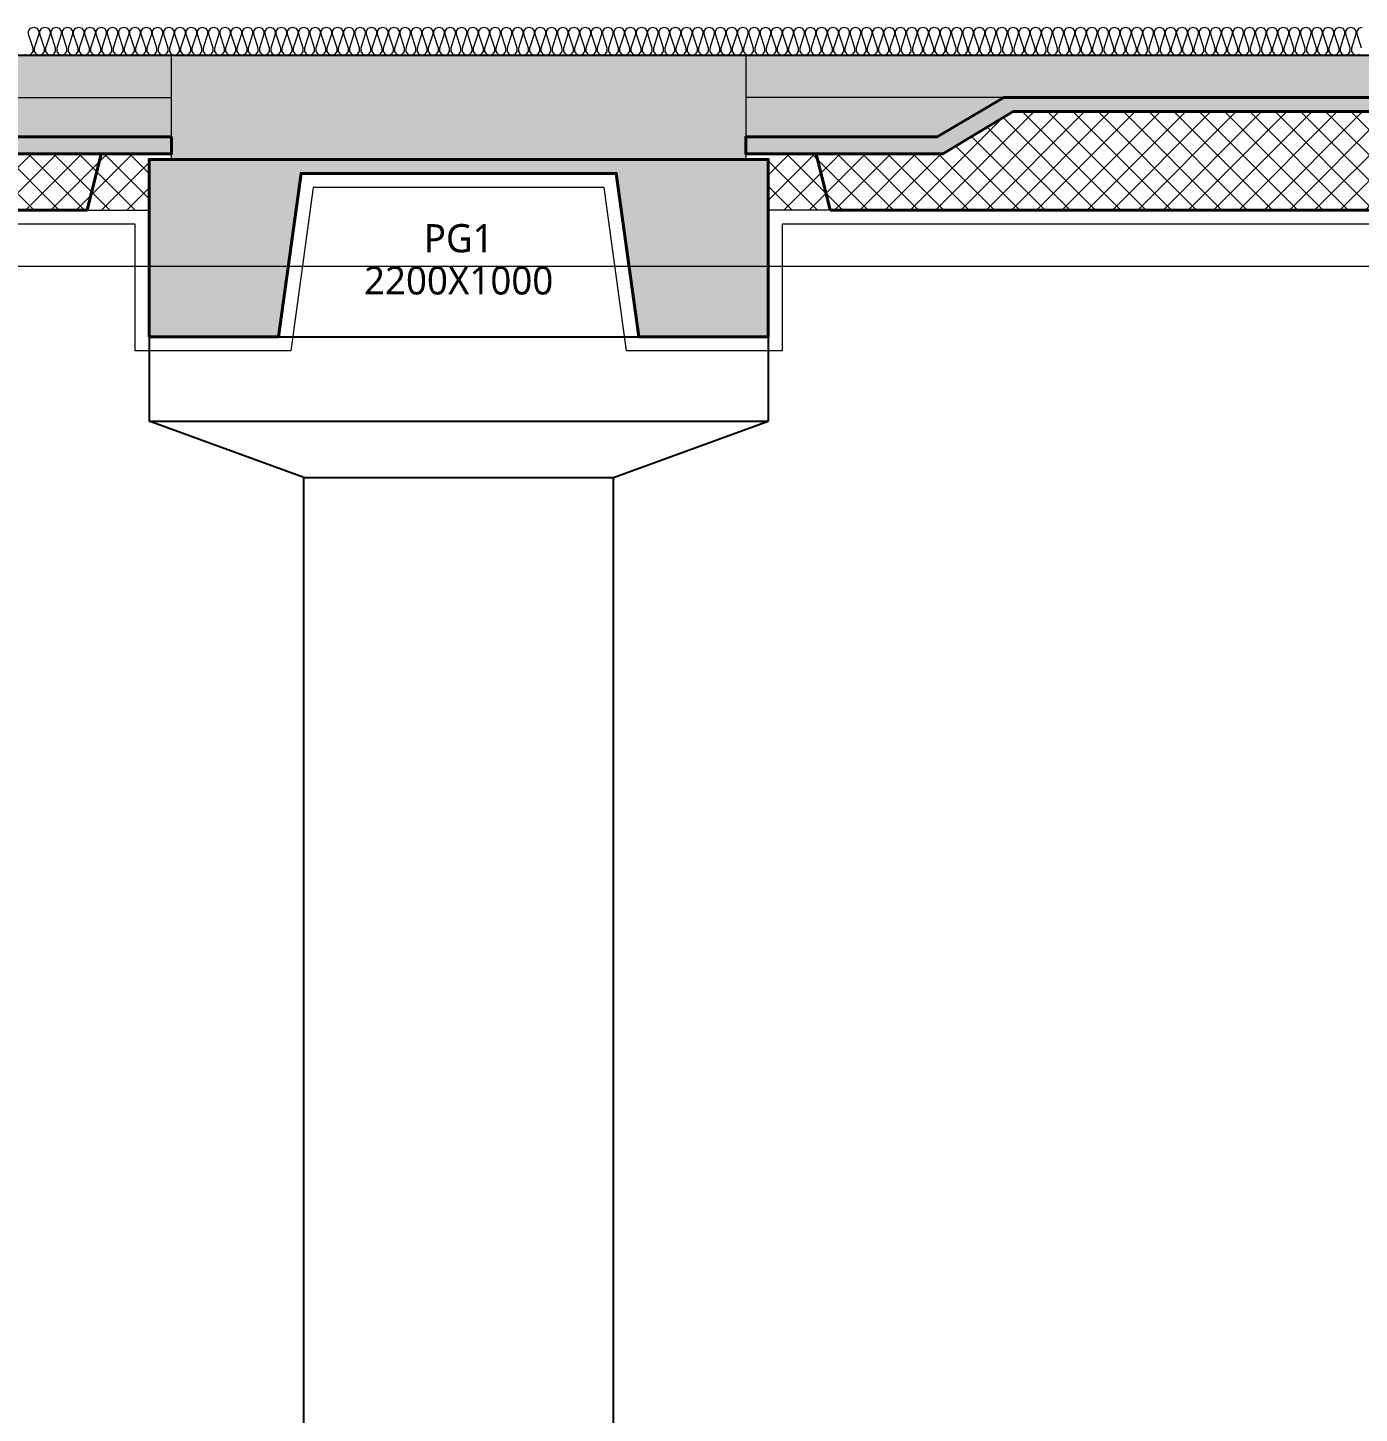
# Model space of a CAD drawing. Header units: millimetres. Extents: x 0 to 420000, y 0 to 297000.
# Drawn here: x 187481 to 192213, y 173424 to 178348 of the extents above; entities that cross this region are included whole.
import ezdxf
from ezdxf.enums import TextEntityAlignment as Align

# ---------------------------------------------------------------- set-up
doc = ezdxf.new("R2010")
doc.units = ezdxf.units.MM
doc.linetypes.add('CEN', pattern=[62, 60, -1, 0, -1])
for name, color, linetype, lineweight in [('A-AXIS-LINE', 1, 'CEN', 15), ('A-CONC-LIN1', 2, 'Continuous', 40), ('A-CONC-LIN2', 7, 'Continuous', 25), ('A-ELEV-LIN2', 7, 'Continuous', 25), ('A-XXXX-INSL1', 15, 'Continuous', 18), ('A-XXXX-INSL2', 8, 'Continuous', 18)]:
    doc.layers.add(name, color=color, linetype=linetype, lineweight=lineweight)
doc.layers.add('A-CONC-SOLD', color=253, linetype='CEN')
doc.layers.add('A-XXXX-NPLT', color=144, linetype='Continuous', lineweight=15, plot=False)
doc.styles.add('맑은고딕', font='')
doc.styles.get('맑은고딕').set_extended_font_data('Malgun Gothic')

# ---------------------------------------------------------------- blocks, each defined once
blk = doc.blocks.new('axis(220316)')
at = {"layer": 'A-AXIS-LINE', "ltscale": 1000}
blk.add_line((4631788.1, -422118.7), (4955413.1, -422118.7), dxfattribs=at)
blk = doc.blocks.new('PG1')
at = {"layer": 'A-CONC-SOLD'}
h = blk.add_hatch(color=256, dxfattribs=at)
h.dxf.hatch_style = 1
h.paths.add_polyline_path([(4800580.6, -237068.7), (4800580.6, -237438.7), (4802620.6, -237438.7), (4802620.6, -237068.7)])
h = blk.add_hatch(color=256, dxfattribs=at)
h.dxf.hatch_style = 1
h.paths.add_polyline_path([(4800500.6, -238068.7), (4800500.6, -237438.7), (4802700.6, -237438.7), (4802700.6, -238068.7), (4802240.6, -238068.7), (4802160.6, -237488.7), (4801040.6, -237488.7), (4800960.6, -238068.7)])
at = {"layer": 'A-CONC-LIN1'}
blk.add_lwpolyline([(4800500.6, -238068.7), (4800500.6, -237438.7), (4802700.6, -237438.7), (4802700.6, -238068.7), (4802240.6, -238068.7), (4802160.6, -237488.7), (4801040.6, -237488.7), (4800960.6, -238068.7), (4800500.6, -238068.7)], dxfattribs=at)
at = {"layer": 'A-CONC-LIN2'}
blk.add_line((4800580.6, -237068.7), (4802620.6, -237068.7), dxfattribs=at)
at = {"layer": 'A-XXXX-NPLT'}
blk.add_lwpolyline([(4802700.6, -238068.7), (4800500.6, -238068.7), (4800500.6, -237438.7), (4800580.6, -237438.7), (4800580.6, -237068.7), (4802620.6, -237068.7), (4802620.6, -237438.7), (4802700.6, -237438.7)], close=True, dxfattribs=at)
at = {"layer": 'A-XXXX-NPLT', "style": '맑은고딕'}
for s, p in [('PG1', (4801600.6, -237718.7)), ('2200X1000', (4801600.6, -237868.7))]:
    blk.add_text(s, height=100, dxfattribs=at).set_placement(p, align=Align.MIDDLE)
blk = doc.blocks.new('PS2(횡)')
at = {"layer": 'A-CONC-SOLD'}
h = blk.add_hatch(color=256, dxfattribs=at)
h.dxf.hatch_style = 1
h.paths.add_polyline_path([(1020, 0), (1020, -290), (1700, -290), (1937.4, -150), (9062.6, -150), (9300, -290), (9980, -290), (9980, 0)])
h = blk.add_hatch(color=256, dxfattribs=at)
h.dxf.hatch_style = 1
h.paths.add_polyline_path([(9980, -290), (9980, -350), (9280, -350), (9030, -200), (1970, -200), (1720, -350), (1020, -350), (1020, -290), (1700, -290), (1937.4, -150), (9062.6, -150), (9300, -290)])
at = {"layer": 'A-XXXX-INSL2'}
h = blk.add_hatch(dxfattribs=at)
h.set_pattern_fill('ANSI37', color=256, scale=20)
h.set_pattern_definition([(45, (-244012.5, -188500), (-44.90128, 44.90128), []), (135, (-244012.5, -188500), (-44.90128, -44.90128), [])])
h.paths.add_polyline_path([(1100, -550), (9900, -550), (9900, -350), (9280, -350), (9030, -200), (1970, -200), (1720, -350), (1100, -350)])
at = {"layer": 'A-CONC-LIN1', "color": 2}
for p, q in [((1320, -550), (1270, -350)), ((9680, -550), (9730, -350)), ((1320, -550), (9680, -550))]:
    blk.add_line(p, q, dxfattribs=at)
blk.add_lwpolyline([(9980, -290), (9980, -350), (9280, -350), (9030, -200), (1970, -200), (1720, -350), (1020, -350), (1020, -290), (1700, -290), (1937.4, -150), (9062.6, -150), (9300, -290)], close=True, dxfattribs=at)
at = {"layer": 'A-CONC-LIN2'}
blk.add_line((1020, 0), (9980, 0), dxfattribs=at)
at = {"layer": 'A-XXXX-INSL2'}
for p, q in [((1320, -550), (1100, -550)), ((9680, -550), (9900, -550))]:
    blk.add_line(p, q, dxfattribs=at)
at = {"layer": 'A-XXXX-NPLT'}
for p, q in [((1937.4, -150), (1020, -150)), ((9062.6, -150), (9980, -150))]:
    blk.add_line(p, q, dxfattribs=at)
at = {"layer": 'A-XXXX-NPLT', "style": '맑은고딕'}
blk.add_text('PS2', height=100, dxfattribs=at).set_placement((5500, -75), align=Align.MIDDLE)
blk = doc.blocks.new('횡3층')
at = {"layer": 'A-ELEV-LIN2'}
for p, q in [((4789500.6, -238318.7), (4791700.6, -238318.7)), ((4789500.6, -238318.7), (4789500.6, -238618.7)), ((4791700.6, -238318.7), (4791700.6, -238618.7)), ((4789500.6, -238618.7), (4791700.6, -238618.7)), ((4790050.6, -238818.7), (4789500.6, -238618.7)), ((4791150.6, -238818.7), (4791700.6, -238618.7)), ((4790050.6, -238818.7), (4791150.6, -238818.7)), ((4790050.6, -247068.7), (4790050.6, -238818.7)), ((4791150.6, -247068.7), (4791150.6, -238818.7))]:
    blk.add_line(p, q, dxfattribs=at)
at = {"layer": 'A-XXXX-INSL1'}
blk.add_lwpolyline([(4800450.6, -237918.7), (4791750.6, -237918.7), (4791750.6, -238368.7), (4791197, -238368.7), (4791117, -237788.7), (4790084.1, -237788.7), (4790004.1, -238368.7), (4789450.6, -238368.7), (4789450.6, -237918.7), (4780750.6, -237918.7), (4780750.6, -238368.7), (4780197, -238368.7), (4780117, -237788.7), (4779084.1, -237788.7), (4779004.1, -238368.7), (4778450.6, -238368.7), (4778450.6, -237918.7), (4769750.6, -237918.7)], dxfattribs=at)
at = {"layer": 'A-XXXX-INSL2'}
for points in [[(4789059.6, -237314.7), (4789070.6, -237318.7), (4789081.6, -237314.7), (4789088.6, -237304.7), (4789088.6, -237293.7), (4789072.6, -237243.7), (4789072.6, -237232.7), (4789079.6, -237222.7), (4789090.6, -237218.7), (4789101.6, -237222.7), (4789108.6, -237232.7), (4789108.6, -237243.7), (4789092.6, -237293.7), (4789092.6, -237304.7), (4789099.6, -237314.7), (4789110.6, -237318.7), (4789121.6, -237314.7), (4789128.6, -237304.7), (4789128.6, -237293.7), (4789112.6, -237243.7), (4789112.6, -237232.7), (4789119.6, -237222.7), (4789130.6, -237218.7), (4789141.6, -237222.7), (4789148.6, -237232.7), (4789148.6, -237243.7), (4789132.6, -237293.7), (4789132.6, -237304.7), (4789139.6, -237314.7), (4789150.6, -237318.7), (4789161.6, -237314.7), (4789168.6, -237304.7), (4789168.6, -237293.7), (4789152.6, -237243.7), (4789152.6, -237232.7), (4789159.6, -237222.7), (4789170.6, -237218.7), (4789181.6, -237222.7), (4789188.6, -237232.7), (4789188.6, -237243.7), (4789172.6, -237293.7), (4789172.6, -237304.7), (4789179.6, -237314.7), (4789190.6, -237318.7), (4789201.6, -237314.7), (4789208.6, -237304.7), (4789208.6, -237293.7), (4789192.6, -237243.7), (4789192.6, -237232.7), (4789199.6, -237222.7), (4789210.6, -237218.7), (4789221.6, -237222.7), (4789228.6, -237232.7), (4789228.6, -237243.7), (4789212.6, -237293.7), (4789212.6, -237304.7), (4789219.6, -237314.7), (4789230.6, -237318.7), (4789241.6, -237314.7), (4789248.6, -237304.7), (4789248.6, -237293.7), (4789232.6, -237243.7), (4789232.6, -237232.7), (4789239.6, -237222.7), (4789250.6, -237218.7), (4789261.6, -237222.7), (4789268.6, -237232.7), (4789268.6, -237243.7), (4789252.6, -237293.7), (4789252.6, -237304.7), (4789259.6, -237314.7), (4789270.6, -237318.7), (4789281.6, -237314.7), (4789288.6, -237304.7), (4789288.6, -237293.7), (4789272.6, -237243.7), (4789272.6, -237232.7), (4789279.6, -237222.7), (4789290.6, -237218.7), (4789301.6, -237222.7), (4789308.6, -237232.7), (4789308.6, -237243.7), (4789292.6, -237293.7), (4789292.6, -237304.7), (4789299.6, -237314.7), (4789310.6, -237318.7), (4789321.6, -237314.7), (4789328.6, -237304.7), (4789328.6, -237293.7), (4789312.6, -237243.7), (4789312.6, -237232.7), (4789319.6, -237222.7), (4789330.6, -237218.7), (4789341.6, -237222.7), (4789348.6, -237232.7), (4789348.6, -237243.7), (4789332.6, -237293.7), (4789332.6, -237304.7), (4789339.6, -237314.7), (4789350.6, -237318.7), (4789361.6, -237314.7), (4789368.6, -237304.7), (4789368.6, -237293.7), (4789352.6, -237243.7), (4789352.6, -237232.7), (4789359.6, -237222.7), (4789370.6, -237218.7), (4789381.6, -237222.7), (4789388.6, -237232.7), (4789388.6, -237243.7), (4789372.6, -237293.7), (4789372.6, -237304.7), (4789379.6, -237314.7), (4789390.6, -237318.7), (4789401.6, -237314.7), (4789408.6, -237304.7), (4789408.6, -237293.7), (4789392.6, -237243.7), (4789392.6, -237232.7), (4789399.6, -237222.7), (4789410.6, -237218.7), (4789421.6, -237222.7), (4789428.6, -237232.7), (4789428.6, -237243.7), (4789412.6, -237293.7), (4789412.6, -237304.7), (4789419.6, -237314.7), (4789430.6, -237318.7), (4789441.6, -237314.7), (4789448.6, -237304.7), (4789448.6, -237293.7), (4789432.6, -237243.7), (4789432.6, -237232.7), (4789439.6, -237222.7), (4789450.6, -237218.7), (4789461.6, -237222.7), (4789468.6, -237232.7), (4789468.6, -237243.7), (4789452.6, -237293.7), (4789452.6, -237304.7), (4789459.6, -237314.7), (4789470.6, -237318.7), (4789481.6, -237314.7), (4789488.6, -237304.7), (4789488.6, -237293.7), (4789472.6, -237243.7), (4789472.6, -237232.7), (4789479.6, -237222.7), (4789490.6, -237218.7), (4789501.6, -237222.7), (4789508.6, -237232.7), (4789508.6, -237243.7), (4789492.6, -237293.7), (4789492.6, -237304.7), (4789499.6, -237314.7), (4789510.6, -237318.7), (4789521.6, -237314.7), (4789528.6, -237304.7), (4789528.6, -237293.7), (4789512.6, -237243.7), (4789512.6, -237232.7), (4789519.6, -237222.7), (4789530.6, -237218.7), (4789541.6, -237222.7), (4789548.6, -237232.7), (4789548.6, -237243.7), (4789532.6, -237293.7), (4789532.6, -237304.7), (4789539.6, -237314.7), (4789550.6, -237318.7), (4789561.6, -237314.7), (4789568.6, -237304.7), (4789568.6, -237293.7), (4789552.6, -237243.7), (4789552.6, -237232.7), (4789559.6, -237222.7), (4789570.6, -237218.7), (4789581.6, -237222.7), (4789588.6, -237232.7), (4789588.6, -237243.7), (4789572.6, -237293.7), (4789572.6, -237304.7), (4789579.6, -237314.7), (4789590.6, -237318.7), (4789601.6, -237314.7), (4789608.6, -237304.7), (4789608.6, -237293.7), (4789592.6, -237243.7), (4789592.6, -237232.7), (4789599.6, -237222.7), (4789610.6, -237218.7), (4789621.6, -237222.7), (4789628.6, -237232.7), (4789628.6, -237243.7), (4789612.6, -237293.7), (4789612.6, -237304.7), (4789619.6, -237314.7), (4789630.6, -237318.7), (4789641.6, -237314.7), (4789648.6, -237304.7), (4789648.6, -237293.7), (4789632.6, -237243.7), (4789632.6, -237232.7), (4789639.6, -237222.7), (4789650.6, -237218.7), (4789661.6, -237222.7), (4789668.6, -237232.7), (4789668.6, -237243.7), (4789652.6, -237293.7), (4789652.6, -237304.7), (4789659.6, -237314.7), (4789670.6, -237318.7), (4789681.6, -237314.7), (4789688.6, -237304.7), (4789688.6, -237293.7), (4789672.6, -237243.7), (4789672.6, -237232.7), (4789679.6, -237222.7), (4789690.6, -237218.7), (4789701.6, -237222.7), (4789708.6, -237232.7), (4789708.6, -237243.7), (4789692.6, -237293.7), (4789692.6, -237304.7), (4789699.6, -237314.7), (4789710.6, -237318.7), (4789721.6, -237314.7), (4789728.6, -237304.7), (4789728.6, -237293.7), (4789712.6, -237243.7), (4789712.6, -237232.7), (4789719.6, -237222.7), (4789730.6, -237218.7), (4789741.6, -237222.7), (4789748.6, -237232.7), (4789748.6, -237243.7), (4789732.6, -237293.7), (4789732.6, -237304.7), (4789739.6, -237314.7), (4789750.6, -237318.7), (4789761.6, -237314.7), (4789768.6, -237304.7), (4789768.6, -237293.7), (4789752.6, -237243.7), (4789752.6, -237232.7), (4789759.6, -237222.7), (4789770.6, -237218.7), (4789781.6, -237222.7), (4789788.6, -237232.7), (4789788.6, -237243.7), (4789772.6, -237293.7), (4789772.6, -237304.7), (4789779.6, -237314.7), (4789790.6, -237318.7), (4789801.6, -237314.7), (4789808.6, -237304.7), (4789808.6, -237293.7), (4789792.6, -237243.7), (4789792.6, -237232.7), (4789799.6, -237222.7), (4789810.6, -237218.7), (4789821.6, -237222.7), (4789828.6, -237232.7), (4789828.6, -237243.7), (4789812.6, -237293.7), (4789812.6, -237304.7), (4789819.6, -237314.7), (4789830.6, -237318.7), (4789841.6, -237314.7), (4789848.6, -237304.7), (4789848.6, -237293.7), (4789832.6, -237243.7), (4789832.6, -237232.7), (4789839.6, -237222.7), (4789850.6, -237218.7), (4789861.6, -237222.7), (4789868.6, -237232.7), (4789868.6, -237243.7), (4789852.6, -237293.7), (4789852.6, -237304.7), (4789859.6, -237314.7), (4789870.6, -237318.7), (4789881.6, -237314.7), (4789888.6, -237304.7), (4789888.6, -237293.7), (4789872.6, -237243.7), (4789872.6, -237232.7), (4789879.6, -237222.7), (4789890.6, -237218.7), (4789901.6, -237222.7), (4789908.6, -237232.7), (4789908.6, -237243.7), (4789892.6, -237293.7), (4789892.6, -237304.7), (4789899.6, -237314.7), (4789910.6, -237318.7), (4789921.6, -237314.7), (4789928.6, -237304.7), (4789928.6, -237293.7), (4789912.6, -237243.7), (4789912.6, -237232.7), (4789919.6, -237222.7), (4789930.6, -237218.7), (4789941.6, -237222.7), (4789948.6, -237232.7), (4789948.6, -237243.7), (4789932.6, -237293.7), (4789932.6, -237304.7), (4789939.6, -237314.7), (4789950.6, -237318.7), (4789961.6, -237314.7), (4789968.6, -237304.7), (4789968.6, -237293.7), (4789952.6, -237243.7), (4789952.6, -237232.7), (4789959.6, -237222.7), (4789970.6, -237218.7), (4789981.6, -237222.7), (4789988.6, -237232.7), (4789988.6, -237243.7), (4789972.6, -237293.7), (4789972.6, -237304.7), (4789979.6, -237314.7), (4789990.6, -237318.7), (4790001.6, -237314.7), (4790008.6, -237304.7), (4790008.6, -237293.7), (4789992.6, -237243.7), (4789992.6, -237232.7), (4789999.6, -237222.7), (4790010.6, -237218.7), (4790021.6, -237222.7), (4790028.6, -237232.7), (4790028.6, -237243.7), (4790012.6, -237293.7), (4790012.6, -237304.7), (4790019.6, -237314.7), (4790030.6, -237318.7), (4790041.6, -237314.7), (4790048.6, -237304.7), (4790048.6, -237293.7), (4790032.6, -237243.7), (4790032.6, -237232.7), (4790039.6, -237222.7), (4790050.6, -237218.7), (4790061.6, -237222.7), (4790068.6, -237232.7), (4790068.6, -237243.7), (4790052.6, -237293.7), (4790052.6, -237304.7), (4790059.6, -237314.7), (4790070.6, -237318.7), (4790081.6, -237314.7), (4790088.6, -237304.7), (4790088.6, -237293.7), (4790072.6, -237243.7), (4790072.6, -237232.7), (4790079.6, -237222.7), (4790090.6, -237218.7), (4790101.6, -237222.7), (4790108.6, -237232.7), (4790108.6, -237243.7), (4790092.6, -237293.7), (4790092.6, -237304.7), (4790099.6, -237314.7), (4790110.6, -237318.7), (4790121.6, -237314.7), (4790128.6, -237304.7), (4790128.6, -237293.7), (4790112.6, -237243.7), (4790112.6, -237232.7), (4790119.6, -237222.7), (4790130.6, -237218.7), (4790141.6, -237222.7), (4790148.6, -237232.7), (4790148.6, -237243.7), (4790132.6, -237293.7), (4790132.6, -237304.7), (4790139.6, -237314.7), (4790150.6, -237318.7), (4790161.6, -237314.7), (4790168.6, -237304.7), (4790168.6, -237293.7), (4790152.6, -237243.7), (4790152.6, -237232.7), (4790159.6, -237222.7), (4790170.6, -237218.7), (4790181.6, -237222.7), (4790188.6, -237232.7), (4790188.6, -237243.7), (4790172.6, -237293.7), (4790172.6, -237304.7), (4790179.6, -237314.7), (4790190.6, -237318.7), (4790201.6, -237314.7), (4790208.6, -237304.7), (4790208.6, -237293.7), (4790192.6, -237243.7), (4790192.6, -237232.7), (4790199.6, -237222.7), (4790210.6, -237218.7), (4790221.6, -237222.7), (4790228.6, -237232.7), (4790228.6, -237243.7), (4790212.6, -237293.7), (4790212.6, -237304.7), (4790219.6, -237314.7), (4790230.6, -237318.7), (4790241.6, -237314.7), (4790248.6, -237304.7), (4790248.6, -237293.7), (4790232.6, -237243.7), (4790232.6, -237232.7), (4790239.6, -237222.7), (4790250.6, -237218.7), (4790261.6, -237222.7), (4790268.6, -237232.7), (4790268.6, -237243.7), (4790252.6, -237293.7), (4790252.6, -237304.7), (4790259.6, -237314.7), (4790270.6, -237318.7), (4790281.6, -237314.7), (4790288.6, -237304.7), (4790288.6, -237293.7), (4790272.6, -237243.7), (4790272.6, -237232.7), (4790279.6, -237222.7), (4790290.6, -237218.7), (4790301.6, -237222.7), (4790308.6, -237232.7), (4790308.6, -237243.7), (4790292.6, -237293.7), (4790292.6, -237304.7), (4790299.6, -237314.7), (4790310.6, -237318.7), (4790321.6, -237314.7), (4790328.6, -237304.7), (4790328.6, -237293.7), (4790312.6, -237243.7), (4790312.6, -237232.7), (4790319.6, -237222.7), (4790330.6, -237218.7), (4790341.6, -237222.7), (4790348.6, -237232.7), (4790348.6, -237243.7), (4790332.6, -237293.7), (4790332.6, -237304.7), (4790339.6, -237314.7), (4790350.6, -237318.7), (4790361.6, -237314.7), (4790368.6, -237304.7), (4790368.6, -237293.7), (4790352.6, -237243.7), (4790352.6, -237232.7), (4790359.6, -237222.7), (4790370.6, -237218.7), (4790381.6, -237222.7), (4790388.6, -237232.7), (4790388.6, -237243.7), (4790372.6, -237293.7), (4790372.6, -237304.7), (4790379.6, -237314.7), (4790390.6, -237318.7), (4790401.6, -237314.7), (4790408.6, -237304.7), (4790408.6, -237293.7), (4790392.6, -237243.7), (4790392.6, -237232.7), (4790399.6, -237222.7), (4790410.6, -237218.7), (4790421.6, -237222.7), (4790428.6, -237232.7), (4790428.6, -237243.7), (4790412.6, -237293.7), (4790412.6, -237304.7), (4790419.6, -237314.7), (4790430.6, -237318.7), (4790441.6, -237314.7), (4790448.6, -237304.7), (4790448.6, -237293.7), (4790432.6, -237243.7), (4790432.6, -237232.7), (4790439.6, -237222.7), (4790450.6, -237218.7), (4790461.6, -237222.7), (4790468.6, -237232.7), (4790468.6, -237243.7), (4790452.6, -237293.7), (4790452.6, -237304.7), (4790459.6, -237314.7), (4790470.6, -237318.7), (4790481.6, -237314.7), (4790488.6, -237304.7), (4790488.6, -237293.7), (4790472.6, -237243.7), (4790472.6, -237232.7), (4790479.6, -237222.7), (4790490.6, -237218.7), (4790501.6, -237222.7), (4790508.6, -237232.7), (4790508.6, -237243.7), (4790492.6, -237293.7), (4790492.6, -237304.7), (4790499.6, -237314.7), (4790510.6, -237318.7), (4790521.6, -237314.7), (4790528.6, -237304.7), (4790528.6, -237293.7), (4790512.6, -237243.7), (4790512.6, -237232.7), (4790519.6, -237222.7), (4790530.6, -237218.7), (4790541.6, -237222.7), (4790548.6, -237232.7), (4790548.6, -237243.7), (4790532.6, -237293.7), (4790532.6, -237304.7), (4790539.6, -237314.7), (4790550.6, -237318.7), (4790561.6, -237314.7), (4790568.6, -237304.7), (4790568.6, -237293.7), (4790552.6, -237243.7), (4790552.6, -237232.7), (4790559.6, -237222.7), (4790570.6, -237218.7), (4790581.6, -237222.7), (4790588.6, -237232.7), (4790588.6, -237243.7), (4790572.6, -237293.7), (4790572.6, -237304.7), (4790579.6, -237314.7), (4790590.6, -237318.7), (4790601.6, -237314.7), (4790608.6, -237304.7), (4790608.6, -237293.7), (4790592.6, -237243.7), (4790592.6, -237232.7), (4790599.6, -237222.7), (4790610.6, -237218.7), (4790621.6, -237222.7), (4790628.6, -237232.7), (4790628.6, -237243.7), (4790612.6, -237293.7), (4790612.6, -237304.7), (4790619.6, -237314.7), (4790630.6, -237318.7), (4790641.6, -237314.7), (4790648.6, -237304.7), (4790648.6, -237293.7), (4790632.6, -237243.7), (4790632.6, -237232.7), (4790639.6, -237222.7), (4790650.6, -237218.7), (4790661.6, -237222.7), (4790668.6, -237232.7), (4790668.6, -237243.7), (4790652.6, -237293.7), (4790652.6, -237304.7), (4790659.6, -237314.7), (4790670.6, -237318.7), (4790681.6, -237314.7), (4790688.6, -237304.7), (4790688.6, -237293.7), (4790672.6, -237243.7), (4790672.6, -237232.7), (4790679.6, -237222.7), (4790690.6, -237218.7), (4790701.6, -237222.7), (4790708.6, -237232.7), (4790708.6, -237243.7), (4790692.6, -237293.7), (4790692.6, -237304.7), (4790699.6, -237314.7), (4790710.6, -237318.7), (4790721.6, -237314.7), (4790728.6, -237304.7), (4790728.6, -237293.7), (4790712.6, -237243.7), (4790712.6, -237232.7), (4790719.6, -237222.7), (4790730.6, -237218.7), (4790741.6, -237222.7), (4790748.6, -237232.7), (4790748.6, -237243.7), (4790732.6, -237293.7), (4790732.6, -237304.7), (4790739.6, -237314.7), (4790750.6, -237318.7), (4790761.6, -237314.7), (4790768.6, -237304.7), (4790768.6, -237293.7), (4790752.6, -237243.7), (4790752.6, -237232.7), (4790759.6, -237222.7), (4790770.6, -237218.7), (4790781.6, -237222.7), (4790788.6, -237232.7), (4790788.6, -237243.7), (4790772.6, -237293.7), (4790772.6, -237304.7), (4790779.6, -237314.7), (4790790.6, -237318.7), (4790801.6, -237314.7), (4790808.6, -237304.7), (4790808.6, -237293.7), (4790792.6, -237243.7), (4790792.6, -237232.7), (4790799.6, -237222.7), (4790810.6, -237218.7), (4790821.6, -237222.7), (4790828.6, -237232.7), (4790828.6, -237243.7), (4790812.6, -237293.7), (4790812.6, -237304.7), (4790819.6, -237314.7), (4790830.6, -237318.7), (4790841.6, -237314.7), (4790848.6, -237304.7), (4790848.6, -237293.7), (4790832.6, -237243.7), (4790832.6, -237232.7), (4790839.6, -237222.7), (4790850.6, -237218.7), (4790861.6, -237222.7), (4790868.6, -237232.7), (4790868.6, -237243.7), (4790852.6, -237293.7), (4790852.6, -237304.7), (4790859.6, -237314.7), (4790870.6, -237318.7), (4790881.6, -237314.7), (4790888.6, -237304.7), (4790888.6, -237293.7), (4790872.6, -237243.7), (4790872.6, -237232.7), (4790879.6, -237222.7), (4790890.6, -237218.7), (4790901.6, -237222.7), (4790908.6, -237232.7), (4790908.6, -237243.7), (4790892.6, -237293.7), (4790892.6, -237304.7), (4790899.6, -237314.7), (4790910.6, -237318.7), (4790921.6, -237314.7), (4790928.6, -237304.7), (4790928.6, -237293.7), (4790912.6, -237243.7), (4790912.6, -237232.7), (4790919.6, -237222.7), (4790930.6, -237218.7), (4790941.6, -237222.7), (4790948.6, -237232.7), (4790948.6, -237243.7), (4790932.6, -237293.7), (4790932.6, -237304.7), (4790939.6, -237314.7), (4790950.6, -237318.7), (4790961.6, -237314.7), (4790968.6, -237304.7), (4790968.6, -237293.7), (4790952.6, -237243.7), (4790952.6, -237232.7), (4790959.6, -237222.7), (4790970.6, -237218.7), (4790981.6, -237222.7), (4790988.6, -237232.7), (4790988.6, -237243.7), (4790972.6, -237293.7), (4790972.6, -237304.7), (4790979.6, -237314.7), (4790990.6, -237318.7), (4791001.6, -237314.7), (4791008.6, -237304.7), (4791008.6, -237293.7), (4790992.6, -237243.7), (4790992.6, -237232.7), (4790999.6, -237222.7), (4791010.6, -237218.7), (4791021.6, -237222.7), (4791028.6, -237232.7), (4791028.6, -237243.7), (4791012.6, -237293.7), (4791012.6, -237304.7), (4791019.6, -237314.7), (4791030.6, -237318.7), (4791041.6, -237314.7), (4791048.6, -237304.7), (4791048.6, -237293.7), (4791032.6, -237243.7), (4791032.6, -237232.7), (4791039.6, -237222.7), (4791050.6, -237218.7), (4791061.6, -237222.7), (4791068.6, -237232.7), (4791068.6, -237243.7), (4791052.6, -237293.7), (4791052.6, -237304.7), (4791059.6, -237314.7), (4791070.6, -237318.7), (4791081.6, -237314.7), (4791088.6, -237304.7), (4791088.6, -237293.7), (4791072.6, -237243.7), (4791072.6, -237232.7), (4791079.6, -237222.7), (4791090.6, -237218.7), (4791101.6, -237222.7), (4791108.6, -237232.7), (4791108.6, -237243.7), (4791092.6, -237293.7), (4791092.6, -237304.7), (4791099.6, -237314.7), (4791110.6, -237318.7), (4791121.6, -237314.7), (4791128.6, -237304.7), (4791128.6, -237293.7), (4791112.6, -237243.7), (4791112.6, -237232.7), (4791119.6, -237222.7), (4791130.6, -237218.7), (4791141.6, -237222.7), (4791148.6, -237232.7), (4791148.6, -237243.7), (4791132.6, -237293.7), (4791132.6, -237304.7), (4791139.6, -237314.7), (4791150.6, -237318.7), (4791161.6, -237314.7), (4791168.6, -237304.7), (4791168.6, -237293.7), (4791152.6, -237243.7), (4791152.6, -237232.7), (4791159.6, -237222.7), (4791170.6, -237218.7), (4791181.6, -237222.7), (4791188.6, -237232.7), (4791188.6, -237243.7), (4791172.6, -237293.7), (4791172.6, -237304.7), (4791179.6, -237314.7), (4791190.6, -237318.7), (4791201.6, -237314.7), (4791208.6, -237304.7), (4791208.6, -237293.7), (4791192.6, -237243.7), (4791192.6, -237232.7), (4791199.6, -237222.7), (4791210.6, -237218.7), (4791221.6, -237222.7), (4791228.6, -237232.7), (4791228.6, -237243.7), (4791212.6, -237293.7), (4791212.6, -237304.7), (4791219.6, -237314.7), (4791230.6, -237318.7), (4791241.6, -237314.7), (4791248.6, -237304.7), (4791248.6, -237293.7), (4791232.6, -237243.7), (4791232.6, -237232.7), (4791239.6, -237222.7), (4791250.6, -237218.7), (4791261.6, -237222.7), (4791268.6, -237232.7), (4791268.6, -237243.7), (4791252.6, -237293.7), (4791252.6, -237304.7), (4791259.6, -237314.7), (4791270.6, -237318.7), (4791281.6, -237314.7), (4791288.6, -237304.7), (4791288.6, -237293.7), (4791272.6, -237243.7), (4791272.6, -237232.7), (4791279.6, -237222.7), (4791290.6, -237218.7), (4791301.6, -237222.7), (4791308.6, -237232.7), (4791308.6, -237243.7), (4791292.6, -237293.7), (4791292.6, -237304.7), (4791299.6, -237314.7), (4791310.6, -237318.7), (4791321.6, -237314.7), (4791328.6, -237304.7), (4791328.6, -237293.7), (4791312.6, -237243.7), (4791312.6, -237232.7), (4791319.6, -237222.7), (4791330.6, -237218.7), (4791341.6, -237222.7), (4791348.6, -237232.7), (4791348.6, -237243.7), (4791332.6, -237293.7), (4791332.6, -237304.7), (4791339.6, -237314.7), (4791350.6, -237318.7), (4791361.6, -237314.7), (4791368.6, -237304.7), (4791368.6, -237293.7), (4791352.6, -237243.7), (4791352.6, -237232.7), (4791359.6, -237222.7), (4791370.6, -237218.7), (4791381.6, -237222.7), (4791388.6, -237232.7), (4791388.6, -237243.7), (4791372.6, -237293.7), (4791372.6, -237304.7), (4791379.6, -237314.7), (4791390.6, -237318.7), (4791401.6, -237314.7), (4791408.6, -237304.7), (4791408.6, -237293.7), (4791392.6, -237243.7), (4791392.6, -237232.7), (4791399.6, -237222.7), (4791410.6, -237218.7), (4791421.6, -237222.7), (4791428.6, -237232.7), (4791428.6, -237243.7), (4791412.6, -237293.7), (4791412.6, -237304.7), (4791419.6, -237314.7), (4791430.6, -237318.7), (4791441.6, -237314.7), (4791448.6, -237304.7), (4791448.6, -237293.7), (4791432.6, -237243.7), (4791432.6, -237232.7), (4791439.6, -237222.7), (4791450.6, -237218.7), (4791461.6, -237222.7), (4791468.6, -237232.7), (4791468.6, -237243.7), (4791452.6, -237293.7), (4791452.6, -237304.7), (4791459.6, -237314.7), (4791470.6, -237318.7), (4791481.6, -237314.7), (4791488.6, -237304.7), (4791488.6, -237293.7), (4791472.6, -237243.7), (4791472.6, -237232.7), (4791479.6, -237222.7), (4791490.6, -237218.7), (4791501.6, -237222.7), (4791508.6, -237232.7), (4791508.6, -237243.7), (4791492.6, -237293.7), (4791492.6, -237304.7), (4791499.6, -237314.7), (4791510.6, -237318.7), (4791521.6, -237314.7), (4791528.6, -237304.7), (4791528.6, -237293.7), (4791512.6, -237243.7), (4791512.6, -237232.7), (4791519.6, -237222.7), (4791530.6, -237218.7), (4791541.6, -237222.7), (4791548.6, -237232.7), (4791548.6, -237243.7), (4791532.6, -237293.7), (4791532.6, -237304.7), (4791539.6, -237314.7), (4791550.6, -237318.7), (4791561.6, -237314.7), (4791568.6, -237304.7), (4791568.6, -237293.7), (4791552.6, -237243.7), (4791552.6, -237232.7), (4791559.6, -237222.7), (4791570.6, -237218.7), (4791581.6, -237222.7), (4791588.6, -237232.7), (4791588.6, -237243.7), (4791572.6, -237293.7), (4791572.6, -237304.7), (4791579.6, -237314.7), (4791590.6, -237318.7), (4791601.6, -237314.7), (4791608.6, -237304.7), (4791608.6, -237293.7), (4791592.6, -237243.7), (4791592.6, -237232.7), (4791599.6, -237222.7), (4791610.6, -237218.7), (4791621.6, -237222.7), (4791628.6, -237232.7), (4791628.6, -237243.7), (4791612.6, -237293.7), (4791612.6, -237304.7), (4791619.6, -237314.7), (4791630.6, -237318.7), (4791641.6, -237314.7), (4791648.6, -237304.7), (4791648.6, -237293.7), (4791632.6, -237243.7), (4791632.6, -237232.7), (4791639.6, -237222.7), (4791650.6, -237218.7), (4791661.6, -237222.7), (4791668.6, -237232.7), (4791668.6, -237243.7), (4791652.6, -237293.7), (4791652.6, -237304.7), (4791659.6, -237314.7), (4791670.6, -237318.7), (4791681.6, -237314.7), (4791688.6, -237304.7), (4791688.6, -237293.7), (4791672.6, -237243.7), (4791672.6, -237232.7), (4791679.6, -237222.7), (4791690.6, -237218.7), (4791701.6, -237222.7), (4791708.6, -237232.7), (4791708.6, -237243.7), (4791692.6, -237293.7), (4791692.6, -237304.7), (4791699.6, -237314.7), (4791710.6, -237318.7), (4791721.6, -237314.7), (4791728.6, -237304.7), (4791728.6, -237293.7), (4791712.6, -237243.7), (4791712.6, -237232.7), (4791719.6, -237222.7), (4791730.6, -237218.7), (4791741.6, -237222.7), (4791748.6, -237232.7), (4791748.6, -237243.7), (4791732.6, -237293.7), (4791732.6, -237304.7), (4791739.6, -237314.7), (4791750.6, -237318.7), (4791761.6, -237314.7), (4791768.6, -237304.7), (4791768.6, -237293.7), (4791752.6, -237243.7), (4791752.6, -237232.7), (4791759.6, -237222.7), (4791770.6, -237218.7), (4791781.6, -237222.7), (4791788.6, -237232.7), (4791788.6, -237243.7), (4791772.6, -237293.7), (4791772.6, -237304.7), (4791779.6, -237314.7), (4791790.6, -237318.7), (4791801.6, -237314.7), (4791808.6, -237304.7), (4791808.6, -237293.7), (4791792.6, -237243.7), (4791792.6, -237232.7), (4791799.6, -237222.7), (4791810.6, -237218.7), (4791821.6, -237222.7), (4791828.6, -237232.7), (4791828.6, -237243.7), (4791812.6, -237293.7), (4791812.6, -237304.7), (4791819.6, -237314.7), (4791830.6, -237318.7), (4791841.6, -237314.7), (4791848.6, -237304.7), (4791848.6, -237293.7), (4791832.6, -237243.7), (4791832.6, -237232.7), (4791839.6, -237222.7), (4791850.6, -237218.7), (4791861.6, -237222.7), (4791868.6, -237232.7), (4791868.6, -237243.7), (4791852.6, -237293.7), (4791852.6, -237304.7), (4791859.6, -237314.7), (4791870.6, -237318.7), (4791881.6, -237314.7), (4791888.6, -237304.7), (4791888.6, -237293.7), (4791872.6, -237243.7), (4791872.6, -237232.7), (4791879.6, -237222.7), (4791890.6, -237218.7), (4791901.6, -237222.7), (4791908.6, -237232.7), (4791908.6, -237243.7), (4791892.6, -237293.7), (4791892.6, -237304.7), (4791899.6, -237314.7), (4791910.6, -237318.7), (4791921.6, -237314.7), (4791928.6, -237304.7), (4791928.6, -237293.7), (4791912.6, -237243.7), (4791912.6, -237232.7), (4791919.6, -237222.7), (4791930.6, -237218.7), (4791941.6, -237222.7), (4791948.6, -237232.7), (4791948.6, -237243.7), (4791932.6, -237293.7), (4791932.6, -237304.7), (4791939.6, -237314.7), (4791950.6, -237318.7), (4791961.6, -237314.7), (4791968.6, -237304.7), (4791968.6, -237293.7), (4791952.6, -237243.7), (4791952.6, -237232.7), (4791959.6, -237222.7), (4791970.6, -237218.7), (4791981.6, -237222.7), (4791988.6, -237232.7), (4791988.6, -237243.7), (4791972.6, -237293.7), (4791972.6, -237304.7), (4791979.6, -237314.7), (4791990.6, -237318.7), (4792001.6, -237314.7), (4792008.6, -237304.7), (4792008.6, -237293.7), (4791992.6, -237243.7), (4791992.6, -237232.7), (4791999.6, -237222.7), (4792010.6, -237218.7), (4792021.6, -237222.7), (4792028.6, -237232.7), (4792028.6, -237243.7), (4792012.6, -237293.7), (4792012.6, -237304.7), (4792019.6, -237314.7), (4792030.6, -237318.7), (4792041.6, -237314.7), (4792048.6, -237304.7), (4792048.6, -237293.7), (4792032.6, -237243.7), (4792032.6, -237232.7), (4792039.6, -237222.7), (4792050.6, -237218.7), (4792061.6, -237222.7), (4792068.6, -237232.7), (4792068.6, -237243.7), (4792052.6, -237293.7), (4792052.6, -237304.7), (4792059.6, -237314.7), (4792070.6, -237318.7), (4792081.6, -237314.7), (4792088.6, -237304.7), (4792088.6, -237293.7), (4792072.6, -237243.7), (4792072.6, -237232.7), (4792079.6, -237222.7), (4792090.6, -237218.7), (4792101.6, -237222.7), (4792108.6, -237232.7), (4792108.6, -237243.7), (4792092.6, -237293.7), (4792092.6, -237304.7), (4792099.6, -237314.7), (4792110.6, -237318.7), (4792121.6, -237314.7), (4792128.6, -237304.7), (4792128.6, -237293.7), (4792112.6, -237243.7), (4792112.6, -237232.7), (4792119.6, -237222.7), (4792130.6, -237218.7), (4792141.6, -237222.7), (4792148.6, -237232.7), (4792148.6, -237243.7), (4792132.6, -237293.7), (4792132.6, -237304.7), (4792139.6, -237314.7), (4792150.6, -237318.7), (4792161.6, -237314.7), (4792168.6, -237304.7), (4792168.6, -237293.7), (4792152.6, -237243.7), (4792152.6, -237232.7), (4792159.6, -237222.7), (4792170.6, -237218.7), (4792181.6, -237222.7), (4792188.6, -237232.7), (4792188.6, -237243.7), (4792172.6, -237293.7), (4792172.6, -237304.7), (4792179.6, -237314.7), (4792190.6, -237318.7), (4792201.6, -237314.7), (4792208.6, -237304.7), (4792208.6, -237293.7), (4792192.6, -237243.7), (4792192.6, -237232.7), (4792199.6, -237222.7), (4792210.6, -237218.7), (4792221.6, -237222.7), (4792228.6, -237232.7), (4792228.6, -237243.7), (4792212.6, -237293.7), (4792212.6, -237304.7), (4792219.6, -237314.7), (4792230.6, -237318.7), (4792241.6, -237314.7), (4792248.6, -237304.7), (4792248.6, -237293.7), (4792232.6, -237243.7), (4792232.6, -237232.7), (4792239.6, -237222.7), (4792250.6, -237218.7), (4792261.6, -237222.7), (4792268.6, -237232.7), (4792268.6, -237243.7), (4792252.6, -237293.7), (4792252.6, -237304.7), (4792259.6, -237314.7), (4792270.6, -237318.7), (4792281.6, -237314.7), (4792288.6, -237304.7), (4792288.6, -237293.7), (4792272.6, -237243.7), (4792272.6, -237232.7), (4792279.6, -237222.7), (4792290.6, -237218.7), (4792301.6, -237222.7), (4792308.6, -237232.7), (4792308.6, -237243.7), (4792292.6, -237293.7), (4792292.6, -237304.7), (4792299.6, -237314.7), (4792310.6, -237318.7), (4792321.6, -237314.7), (4792328.6, -237304.7), (4792328.6, -237293.7), (4792312.6, -237243.7), (4792312.6, -237232.7), (4792319.6, -237222.7), (4792330.6, -237218.7), (4792341.6, -237222.7), (4792348.6, -237232.7), (4792348.6, -237243.7), (4792332.6, -237293.7), (4792332.6, -237304.7), (4792339.6, -237314.7), (4792350.6, -237318.7), (4792361.6, -237314.7), (4792368.6, -237304.7), (4792368.6, -237293.7), (4792352.6, -237243.7), (4792352.6, -237232.7), (4792359.6, -237222.7), (4792370.6, -237218.7), (4792381.6, -237222.7), (4792388.6, -237232.7), (4792388.6, -237243.7), (4792372.6, -237293.7), (4792372.6, -237304.7), (4792379.6, -237314.7), (4792390.6, -237318.7), (4792401.6, -237314.7), (4792408.6, -237304.7), (4792408.6, -237293.7), (4792392.6, -237243.7), (4792392.6, -237232.7), (4792399.6, -237222.7), (4792410.6, -237218.7), (4792421.6, -237222.7), (4792428.6, -237232.7), (4792428.6, -237243.7), (4792412.6, -237293.7), (4792412.6, -237304.7), (4792419.6, -237314.7), (4792430.6, -237318.7), (4792441.6, -237314.7), (4792448.6, -237304.7), (4792448.6, -237293.7), (4792432.6, -237243.7), (4792432.6, -237232.7), (4792439.6, -237222.7), (4792450.6, -237218.7), (4792461.6, -237222.7), (4792468.6, -237232.7), (4792468.6, -237243.7), (4792452.6, -237293.7), (4792452.6, -237304.7), (4792459.6, -237314.7), (4792470.6, -237318.7), (4792481.6, -237314.7), (4792488.6, -237304.7), (4792488.6, -237293.7), (4792472.6, -237243.7), (4792472.6, -237232.7), (4792479.6, -237222.7), (4792490.6, -237218.7), (4792501.6, -237222.7), (4792508.6, -237232.7), (4792508.6, -237243.7), (4792492.6, -237293.7), (4792492.6, -237304.7), (4792499.6, -237314.7), (4792510.6, -237318.7), (4792521.6, -237314.7), (4792528.6, -237304.7), (4792528.6, -237293.7), (4792512.6, -237243.7), (4792512.6, -237232.7), (4792519.6, -237222.7), (4792530.6, -237218.7), (4792541.6, -237222.7), (4792548.6, -237232.7), (4792548.6, -237243.7), (4792532.6, -237293.7), (4792532.6, -237304.7), (4792539.6, -237314.7), (4792550.6, -237318.7), (4792561.6, -237314.7), (4792568.6, -237304.7), (4792568.6, -237293.7), (4792552.6, -237243.7), (4792552.6, -237232.7), (4792559.6, -237222.7), (4792570.6, -237218.7), (4792581.6, -237222.7), (4792588.6, -237232.7), (4792588.6, -237243.7), (4792572.6, -237293.7), (4792572.6, -237304.7), (4792579.6, -237314.7), (4792590.6, -237318.7), (4792601.6, -237314.7), (4792608.6, -237304.7), (4792608.6, -237293.7), (4792592.6, -237243.7), (4792592.6, -237232.7), (4792599.6, -237222.7), (4792610.6, -237218.7), (4792621.6, -237222.7), (4792628.6, -237232.7), (4792628.6, -237243.7), (4792612.6, -237293.7), (4792612.6, -237304.7), (4792619.6, -237314.7), (4792630.6, -237318.7), (4792641.6, -237314.7), (4792648.6, -237304.7), (4792648.6, -237293.7), (4792632.6, -237243.7), (4792632.6, -237232.7), (4792639.6, -237222.7), (4792650.6, -237218.7), (4792661.6, -237222.7), (4792668.6, -237232.7), (4792668.6, -237243.7), (4792652.6, -237293.7), (4792652.6, -237304.7), (4792659.6, -237314.7), (4792670.6, -237318.7), (4792681.6, -237314.7), (4792688.6, -237304.7), (4792688.6, -237293.7), (4792672.6, -237243.7), (4792672.6, -237232.7), (4792679.6, -237222.7), (4792690.6, -237218.7), (4792701.6, -237222.7), (4792708.6, -237232.7), (4792708.6, -237243.7), (4792692.6, -237293.7), (4792692.6, -237304.7), (4792699.6, -237314.7), (4792710.6, -237318.7), (4792721.6, -237314.7), (4792728.6, -237304.7), (4792728.6, -237293.7), (4792712.6, -237243.7), (4792712.6, -237232.7), (4792719.6, -237222.7), (4792730.6, -237218.7), (4792741.6, -237222.7), (4792748.6, -237232.7), (4792748.6, -237243.7), (4792732.6, -237293.7), (4792732.6, -237304.7), (4792739.6, -237314.7), (4792750.6, -237318.7), (4792761.6, -237314.7), (4792768.6, -237304.7), (4792768.6, -237293.7), (4792752.6, -237243.7), (4792752.6, -237232.7), (4792759.6, -237222.7), (4792770.6, -237218.7), (4792781.6, -237222.7), (4792788.6, -237232.7), (4792788.6, -237243.7), (4792772.6, -237293.7), (4792772.6, -237304.7), (4792779.6, -237314.7), (4792790.6, -237318.7), (4792801.6, -237314.7), (4792808.6, -237304.7), (4792808.6, -237293.7), (4792792.6, -237243.7), (4792792.6, -237232.7), (4792799.6, -237222.7), (4792810.6, -237218.7), (4792821.6, -237222.7), (4792828.6, -237232.7), (4792828.6, -237243.7), (4792812.6, -237293.7), (4792812.6, -237304.7), (4792819.6, -237314.7), (4792830.6, -237318.7), (4792841.6, -237314.7), (4792848.6, -237304.7), (4792848.6, -237293.7), (4792832.6, -237243.7), (4792832.6, -237232.7), (4792839.6, -237222.7), (4792850.6, -237218.7), (4792861.6, -237222.7), (4792868.6, -237232.7), (4792868.6, -237243.7), (4792852.6, -237293.7), (4792852.6, -237304.7), (4792859.6, -237314.7), (4792870.6, -237318.7), (4792881.6, -237314.7), (4792888.6, -237304.7), (4792888.6, -237293.7), (4792872.6, -237243.7), (4792872.6, -237232.7), (4792879.6, -237222.7), (4792890.6, -237218.7), (4792901.6, -237222.7), (4792908.6, -237232.7), (4792908.6, -237243.7), (4792892.6, -237293.7), (4792892.6, -237304.7), (4792899.6, -237314.7), (4792910.6, -237318.7), (4792921.6, -237314.7), (4792928.6, -237304.7), (4792928.6, -237293.7), (4792912.6, -237243.7), (4792912.6, -237232.7), (4792919.6, -237222.7), (4792930.6, -237218.7), (4792941.6, -237222.7), (4792948.6, -237232.7), (4792948.6, -237243.7), (4792932.6, -237293.7), (4792932.6, -237304.7), (4792939.6, -237314.7), (4792950.6, -237318.7), (4792961.6, -237314.7), (4792968.6, -237304.7), (4792968.6, -237293.7), (4792952.6, -237243.7), (4792952.6, -237232.7), (4792959.6, -237222.7), (4792970.6, -237218.7), (4792981.6, -237222.7), (4792988.6, -237232.7), (4792988.6, -237243.7), (4792972.6, -237293.7), (4792972.6, -237304.7), (4792979.6, -237314.7), (4792990.6, -237318.7), (4793001.6, -237314.7), (4793008.6, -237304.7), (4793008.6, -237293.7), (4792992.6, -237243.7), (4792992.6, -237232.7), (4792999.6, -237222.7), (4793010.6, -237218.7), (4793021.6, -237222.7), (4793028.6, -237232.7), (4793028.6, -237243.7), (4793012.6, -237293.7), (4793012.6, -237304.7), (4793019.6, -237314.7), (4793030.6, -237318.7), (4793041.6, -237314.7), (4793048.6, -237304.7), (4793048.6, -237293.7), (4793032.6, -237243.7), (4793032.6, -237232.7), (4793039.6, -237222.7), (4793050.6, -237218.7), (4793061.6, -237222.7), (4793068.6, -237232.7), (4793068.6, -237243.7), (4793052.6, -237293.7), (4793052.6, -237304.7), (4793059.6, -237314.7), (4793070.6, -237318.7), (4793081.6, -237314.7), (4793088.6, -237304.7), (4793088.6, -237293.7), (4793072.6, -237243.7), (4793072.6, -237232.7), (4793079.6, -237222.7), (4793090.6, -237218.7), (4793101.6, -237222.7), (4793108.6, -237232.7), (4793108.6, -237243.7), (4793092.6, -237293.7), (4793092.6, -237304.7), (4793099.6, -237314.7), (4793110.6, -237318.7), (4793121.6, -237314.7), (4793128.6, -237304.7), (4793128.6, -237293.7), (4793112.6, -237243.7), (4793112.6, -237232.7), (4793119.6, -237222.7), (4793130.6, -237218.7), (4793141.6, -237222.7), (4793148.6, -237232.7), (4793148.6, -237243.7), (4793132.6, -237293.7), (4793132.6, -237304.7), (4793139.6, -237314.7), (4793150.6, -237318.7), (4793161.6, -237314.7), (4793168.6, -237304.7), (4793168.6, -237293.7), (4793152.6, -237243.7), (4793152.6, -237232.7), (4793159.6, -237222.7), (4793170.6, -237218.7), (4793181.6, -237222.7), (4793188.6, -237232.7), (4793188.6, -237243.7), (4793172.6, -237293.7), (4793172.6, -237304.7), (4793179.6, -237314.7), (4793190.6, -237318.7), (4793201.6, -237314.7), (4793208.6, -237304.7), (4793208.6, -237293.7), (4793192.6, -237243.7), (4793192.6, -237232.7), (4793199.6, -237222.7), (4793210.6, -237218.7), (4793221.6, -237222.7), (4793228.6, -237232.7), (4793228.6, -237243.7), (4793212.6, -237293.7), (4793212.6, -237304.7), (4793219.6, -237314.7), (4793230.6, -237318.7), (4793241.6, -237314.7), (4793248.6, -237304.7), (4793248.6, -237293.7), (4793232.6, -237243.7), (4793232.6, -237232.7), (4793239.6, -237222.7), (4793250.6, -237218.7), (4793261.6, -237222.7), (4793268.6, -237232.7), (4793268.6, -237243.7), (4793252.6, -237293.7), (4793252.6, -237304.7), (4793259.6, -237314.7), (4793270.6, -237318.7), (4793281.6, -237314.7), (4793288.6, -237304.7), (4793288.6, -237293.7), (4793272.6, -237243.7), (4793272.6, -237232.7), (4793279.6, -237222.7), (4793290.6, -237218.7), (4793301.6, -237222.7), (4793308.6, -237232.7), (4793308.6, -237243.7), (4793292.6, -237293.7), (4793292.6, -237304.7), (4793299.6, -237314.7), (4793310.6, -237318.7), (4793321.6, -237314.7), (4793328.6, -237304.7), (4793328.6, -237293.7), (4793312.6, -237243.7), (4793312.6, -237232.7), (4793319.6, -237222.7), (4793330.6, -237218.7), (4793341.6, -237222.7), (4793348.6, -237232.7), (4793348.6, -237243.7), (4793332.6, -237293.7), (4793332.6, -237304.7), (4793339.6, -237314.7), (4793350.6, -237318.7), (4793361.6, -237314.7), (4793368.6, -237304.7), (4793368.6, -237293.7), (4793352.6, -237243.7), (4793352.6, -237232.7), (4793359.6, -237222.7), (4793370.6, -237218.7), (4793381.6, -237222.7), (4793388.6, -237232.7), (4793388.6, -237243.7), (4793372.6, -237293.7), (4793372.6, -237304.7), (4793379.6, -237314.7), (4793390.6, -237318.7), (4793401.6, -237314.7), (4793408.6, -237304.7), (4793408.6, -237293.7), (4793392.6, -237243.7), (4793392.6, -237232.7), (4793399.6, -237222.7), (4793410.6, -237218.7), (4793421.6, -237222.7), (4793428.6, -237232.7), (4793428.6, -237243.7), (4793412.6, -237293.7), (4793412.6, -237304.7), (4793419.6, -237314.7), (4793430.6, -237318.7), (4793441.6, -237314.7), (4793448.6, -237304.7), (4793448.6, -237293.7), (4793432.6, -237243.7), (4793432.6, -237232.7), (4793439.6, -237222.7), (4793450.6, -237218.7), (4793461.6, -237222.7), (4793468.6, -237232.7), (4793468.6, -237243.7), (4793452.6, -237293.7), (4793452.6, -237304.7), (4793459.6, -237314.7), (4793470.6, -237318.7), (4793481.6, -237314.7), (4793488.6, -237304.7), (4793488.6, -237293.7), (4793472.6, -237243.7), (4793472.6, -237232.7), (4793479.6, -237222.7), (4793490.6, -237218.7), (4793501.6, -237222.7), (4793508.6, -237232.7), (4793508.6, -237243.7), (4793492.6, -237293.7), (4793492.6, -237304.7), (4793499.6, -237314.7), (4793510.6, -237318.7), (4793521.6, -237314.7), (4793528.6, -237304.7), (4793528.6, -237293.7), (4793512.6, -237243.7), (4793512.6, -237232.7), (4793519.6, -237222.7), (4793530.6, -237218.7), (4793541.6, -237222.7), (4793548.6, -237232.7), (4793548.6, -237243.7), (4793532.6, -237293.7), (4793532.6, -237304.7), (4793539.6, -237314.7), (4793550.6, -237318.7), (4793561.6, -237314.7), (4793568.6, -237304.7), (4793568.6, -237293.7), (4793552.6, -237243.7), (4793552.6, -237232.7), (4793559.6, -237222.7), (4793570.6, -237218.7), (4793581.6, -237222.7), (4793588.6, -237232.7), (4793588.6, -237243.7), (4793572.6, -237293.7), (4793572.6, -237304.7), (4793579.6, -237314.7), (4793590.6, -237318.7), (4793601.6, -237314.7), (4793608.6, -237304.7), (4793608.6, -237293.7), (4793592.6, -237243.7), (4793592.6, -237232.7), (4793599.6, -237222.7), (4793610.6, -237218.7), (4793621.6, -237222.7), (4793628.6, -237232.7), (4793628.6, -237243.7), (4793612.6, -237293.7), (4793612.6, -237304.7), (4793619.6, -237314.7), (4793630.6, -237318.7), (4793641.6, -237314.7), (4793648.6, -237304.7), (4793648.6, -237293.7), (4793632.6, -237243.7), (4793632.6, -237232.7), (4793639.6, -237222.7), (4793650.6, -237218.7), (4793661.6, -237222.7), (4793668.6, -237232.7), (4793668.6, -237243.7), (4793652.6, -237293.7), (4793652.6, -237304.7), (4793659.6, -237314.7), (4793670.6, -237318.7), (4793681.6, -237314.7), (4793688.6, -237304.7), (4793688.6, -237293.7), (4793672.6, -237243.7), (4793672.6, -237232.7), (4793679.6, -237222.7), (4793690.6, -237218.7), (4793701.6, -237222.7), (4793708.6, -237232.7), (4793708.6, -237243.7), (4793692.6, -237293.7), (4793692.6, -237304.7), (4793699.6, -237314.7), (4793710.6, -237318.7), (4793721.6, -237314.7), (4793728.6, -237304.7), (4793728.6, -237293.7), (4793712.6, -237243.7), (4793712.6, -237232.7), (4793719.6, -237222.7), (4793730.6, -237218.7), (4793741.6, -237222.7), (4793748.6, -237232.7), (4793748.6, -237243.7), (4793732.6, -237293.7), (4793732.6, -237304.7), (4793739.6, -237314.7), (4793750.6, -237318.7), (4793761.6, -237314.7), (4793768.6, -237304.7), (4793768.6, -237293.7), (4793752.6, -237243.7), (4793752.6, -237232.7), (4793759.6, -237222.7), (4793770.6, -237218.7), (4793781.6, -237222.7), (4793788.6, -237232.7), (4793788.6, -237243.7), (4793772.6, -237293.7), (4793772.6, -237304.7), (4793779.6, -237314.7), (4793790.6, -237318.7), (4793801.6, -237314.7)], [(4793808.6, -237293.7), (4793792.6, -237243.7), (4793792.6, -237232.7), (4793799.6, -237222.7), (4793810.6, -237218.7)]]:
    blk.add_lwpolyline(points, dxfattribs=at)
for p in [(4779600.6, -237318.7), (4790600.6, -237318.7)]:
    blk.add_blockref('PS2(횡)', p)
at = {"layer": 'A-CONC-LIN1'}
blk.add_blockref('PG1', (-11000, -250), dxfattribs=at)

msp = doc.modelspace()

# ---------------------------------------------------------------- block references
at = {"layer": 'A-AXIS-LINE'}
msp.add_blockref('axis(220316)', (-4581588.1, 599618.7), dxfattribs=at)
at = {"layer": 'A-CONC-LIN1'}
msp.add_blockref('횡3층', (-4601588.1, 415568.7), dxfattribs=at)

doc.saveas('drawing.dxf')
